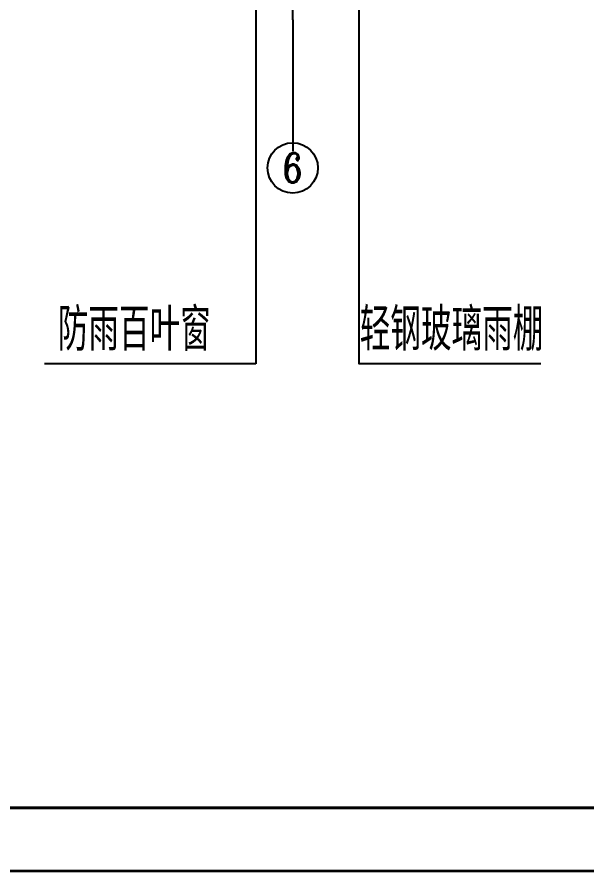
# Model space of a CAD drawing. Header units: millimetres. Extents: x 708158 to 1984082, y -168213 to -53.
# Drawn here: x 926388 to 939962, y -107700 to -87367 of the extents above; entities that cross this region are included whole.
import ezdxf
from ezdxf.enums import TextEntityAlignment as Align

# ---------------------------------------------------------------- set-up
doc = ezdxf.new("R2010")
doc.units = ezdxf.units.MM
doc.header["$LTSCALE"] = 1000
doc.linetypes.add('DOTE', pattern=[2.42, 2, -0.2, 0.02, -0.2])
doc.layers.get('0').update_dxf_attribs({"color": 8})
for name, color, linetype in [('AXIS', 3, 'Continuous'), ('AXIS_TEXT', 7, 'Continuous'), ('DIM_LEAD', 3, 'Continuous'), ('DOTE', 1, 'DOTE'), ('PUB_TEXT', 7, 'Continuous')]:
    doc.layers.add(name, color=color, linetype=linetype)
doc.layers.add('图框', color=4, linetype='Continuous', lineweight=35)
doc.styles.add('_TCH_AXIS', font='COMPLEX', dxfattribs={"bigfont": 'GBCBIG'})
doc.styles.add('_TCH_DIM', font='SIMPLEX', dxfattribs={"bigfont": 'GBCBIG'})

# ---------------------------------------------------------------- blocks, each defined once
blk = doc.blocks.new('A$C998f5811')
at = {"layer": '图框', "color": 4}
blk.add_line((-126150, 0), (0, 0), dxfattribs=at)
at = {"layer": '图框', "color": 4, "const_width": 74.2}
blk.add_lwpolyline([(-122400, 1500), (-1500, 1500), (-1500, 87600), (-122400, 87600)], close=True, dxfattribs=at)

msp = doc.modelspace()

# ---------------------------------------------------------------- linework, layer by layer
at = {"layer": 'AXIS'}
for p, q in [((932953, -87432.6), (932953, -89728.7)), ((932953, -89307.3), (932953, -90558.4))]:
    msp.add_line(p, q, dxfattribs=at)
msp.add_circle((932953, -90958.4), 600, dxfattribs=at)
at = {"layer": 'DIM_LEAD'}
for p, q in [((932074.4, -82356.7), (932074.4, -95627.2)), ((932074.4, -95627.2), (927040.8, -95627.2))]:
    msp.add_line(p, q, dxfattribs=at)
msp.add_lwpolyline([(938861.3, -95627.2), (934538, -95627.2), (934538, -83201.3)], dxfattribs=at)
at = {"layer": 'DOTE'}
msp.add_line((932953, -87432.6), (932953, -34939.7), dxfattribs=at)

# ---------------------------------------------------------------- block references
msp.add_blockref('A$C998f5811', (960457.6, -107699.9))

# ---------------------------------------------------------------- texts
at = {"layer": 'AXIS_TEXT', "style": '_TCH_AXIS'}
msp.add_text('6', height=698.9, dxfattribs=at).set_placement((932720.1, -91307.8), (933186, -91307.8), align=Align.FIT)
at = {"layer": 'PUB_TEXT', "style": '_TCH_DIM'}
for s, p in [('防雨百叶窗', (927355.8, -95312.2)), ('轻钢玻璃雨棚', (934549.6, -95312.2))]:
    msp.add_text(s, height=1012.77, dxfattribs=at).set_placement(p)

doc.saveas('drawing.dxf')
